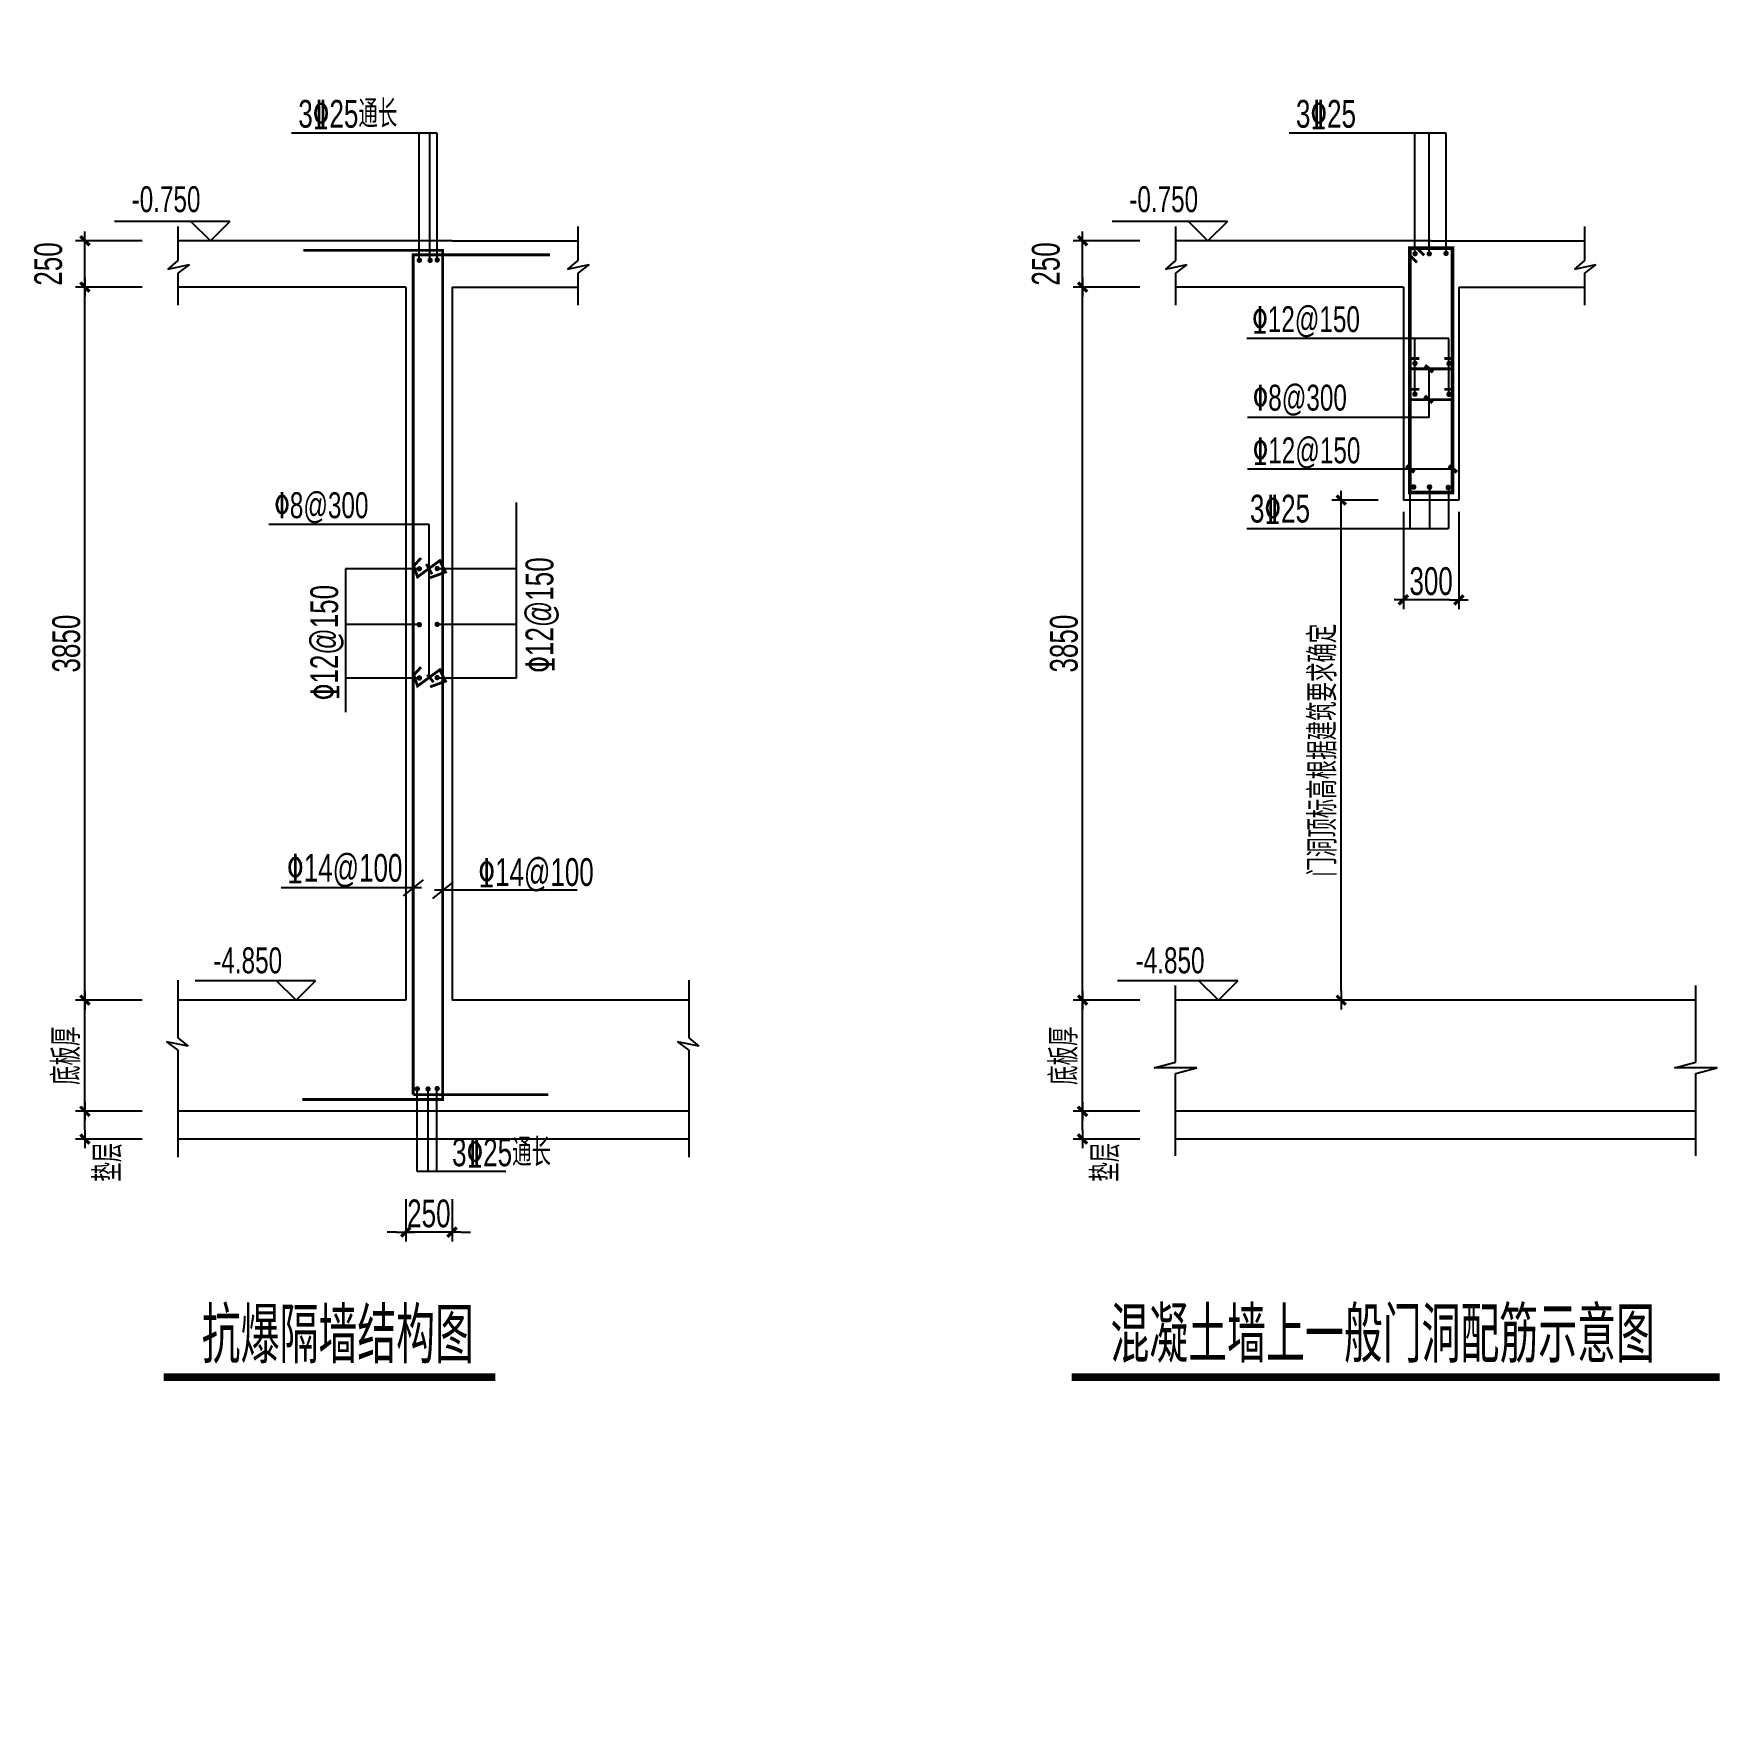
# Model space of a CAD drawing. Extents: x 68709 to 255391, y -65926 to 107615.
# Drawn here: x 103412 to 130798, y 19632 to 46908 of the extents above; entities that cross this region are included whole.
import ezdxf
from ezdxf.xclip import XClip

# ---------------------------------------------------------------- set-up
doc = ezdxf.new("R2010")
doc.units = 0
doc.header["$LTSCALE"] = 2000
doc.header["$MEASUREMENT"] = 0
doc.header["$XCLIPFRAME"] = 0
for name, pattern in [('DASH', [0.35, 0.25, -0.1]), ('DOTE', [2.42, 2, -0.2, 0.02, -0.2]), ('RFPM$0$CONTINOUS', [0])]:
    doc.linetypes.add(name, pattern=pattern)
doc.layers.get('0').update_dxf_attribs({"linetype": 'CONTINUOUS'})
doc.layers.get('Defpoints').update_dxf_attribs({"linetype": 'CONTINUOUS'})
for name, color, linetype in [('dote', 8, 'CONTINUOUS'), ('RFPM$0$0-详图-line', 6, 'CONTINUOUS'), ('RFPM$0$0-详图-text', 4, 'CONTINUOUS'), ('RFPM$0$0-详图-钢筋', 1, 'CONTINUOUS')]:
    doc.layers.add(name, color=color, linetype=linetype)
doc.styles.add('RFPM$0$link', font='tj03-romand1.shx', dxfattribs={"width": 0.7, "bigfont": 'hztxt5.shx'})
doc.dimstyles.new('RFPM$0$jg-100p2', dxfattribs={"dimtxt": 300, "dimasz": 100, "dimexe": 100, "dimexo": 100, "dimgap": 50, "dimtad": 1, "dimdec": 0, "dimlfac": 0.5, "dimzin": 0, "dimdsep": 46, "dimtxsty": 'RFPM$0$link', "dimblk": 'RFPM$0$0-dim-mark', "dimcen": 100, "dimazin": 2, "dimtfac": 1, "dimtdec": 0, "dimtix": 1, "dimtmove": 2, "dimatfit": 3, "dimldrblk": 'RFPM$0$0-dim-mark', "dimfxl": 0, "dimtolj": 1, "dimtzin": 0, "dimarcsym": 0})

# ---------------------------------------------------------------- blocks, each defined once
blk = doc.blocks.new('RFPM$0$0-dim-mark')
blk.add_line((-1, 0), (1, 0))
at = {"color": 0, "linetype": 'ByBlock', "const_width": 0.35}
blk.add_lwpolyline([(-0.5, -0.5), (0.5, 0.5)], dxfattribs=at)
blk = doc.blocks.new('*D209')
at = {"layer": 'Defpoints', "color": 0, "transparency": 16777216}
for p in [(518505138, 4145111374), (518505856, 4145111374), (518505856, 4145103674)]:
    blk.add_point(p, dxfattribs=at)
at = {"layer": 'RFPM$0$0-详图-text', "color": 0, "lineweight": -2, "transparency": 16777216}
for p, q in [((518505756, 4145111374), (518505038, 4145111374)), ((518505138, 4145103774), (518505138, 4145111274)), ((518505756, 4145103674), (518505038, 4145103674))]:
    blk.add_line(p, q, dxfattribs=at)
at = {"layer": 'RFPM$0$0-详图-text', "color": 0, "lineweight": -2, "transparency": 16777216, "xscale": 100, "yscale": 100, "zscale": 100}
for p, rotation in [((518505138, 4145111374), 90), ((518505138, 4145103674), 270)]:
    blk.add_blockref('RFPM$0$0-dim-mark', p, dxfattribs=dict(at, rotation=rotation))
at = {"layer": 'RFPM$0$0-详图-text', "color": 0, "transparency": 16777216, "insert": (518504938, 4145107524), "char_height": 300, "attachment_point": 5, "rotation": 90, "style": 'RFPM$0$link'}
blk.add_mtext('\\A1;3850', dxfattribs=at)
blk = doc.blocks.new('*D210')
at = {"layer": 'Defpoints', "color": 0, "transparency": 16777216}
for p in [(518505138, 4145103674), (518505856, 4145103674), (518505856, 4145102474)]:
    blk.add_point(p, dxfattribs=at)
at = {"layer": 'RFPM$0$0-详图-text', "color": 0, "lineweight": -2, "transparency": 16777216}
for p, q in [((518505756, 4145103674), (518505038, 4145103674)), ((518505138, 4145102574), (518505138, 4145103574)), ((518505756, 4145102474), (518505038, 4145102474))]:
    blk.add_line(p, q, dxfattribs=at)
at = {"layer": 'RFPM$0$0-详图-text', "color": 0, "lineweight": -2, "transparency": 16777216, "xscale": 100, "yscale": 100, "zscale": 100}
for p, rotation in [((518505138, 4145103674), 90), ((518505138, 4145102474), 270)]:
    blk.add_blockref('RFPM$0$0-dim-mark', p, dxfattribs=dict(at, rotation=rotation))
at = {"layer": 'RFPM$0$0-详图-text', "color": 0, "transparency": 16777216, "insert": (518504938, 4145103074), "char_height": 300, "attachment_point": 5, "rotation": 90, "style": 'RFPM$0$link'}
blk.add_mtext('\\A1;底板厚', dxfattribs=at)
blk = doc.blocks.new('*D211')
at = {"layer": 'Defpoints', "color": 0, "transparency": 16777216}
for p in [(518505138, 4145102474), (518505856, 4145102474), (518505856, 4145102174)]:
    blk.add_point(p, dxfattribs=at)
at = {"layer": 'RFPM$0$0-详图-text', "color": 0, "lineweight": -2, "transparency": 16777216}
for p, q in [((518505756, 4145102474), (518505038, 4145102474)), ((518505138, 4145102274), (518505138, 4145102374)), ((518505756, 4145102174), (518505038, 4145102174))]:
    blk.add_line(p, q, dxfattribs=at)
at = {"layer": 'RFPM$0$0-详图-text', "color": 0, "lineweight": -2, "transparency": 16777216, "xscale": 100, "yscale": 100, "zscale": 100}
for p, rotation in [((518505138, 4145102474), 90), ((518505138, 4145102174), 270)]:
    blk.add_blockref('RFPM$0$0-dim-mark', p, dxfattribs=dict(at, rotation=rotation))
at = {"layer": 'RFPM$0$0-详图-text', "color": 0, "transparency": 16777216, "insert": (518505388, 4145101924), "char_height": 300, "attachment_point": 5, "rotation": 90, "style": 'RFPM$0$link'}
blk.add_mtext('\\A1;垫层', dxfattribs=at)
blk = doc.blocks.new('*D212')
at = {"layer": 'Defpoints', "color": 0, "transparency": 16777216}
for p in [(518508602, 4145101624), (518509102, 4145101624), (518508602, 4145101169)]:
    blk.add_point(p, dxfattribs=at)
at = {"layer": 'RFPM$0$0-详图-text', "color": 0, "lineweight": -2, "transparency": 16777216}
for p, q in [((518508602, 4145101524), (518508602, 4145101069)), ((518509102, 4145101524), (518509102, 4145101069)), ((518508502, 4145101169), (518508402, 4145101169)), ((518509102, 4145101169), (518508602, 4145101169)), ((518509202, 4145101169), (518509302, 4145101169))]:
    blk.add_line(p, q, dxfattribs=at)
at = {"layer": 'RFPM$0$0-详图-text', "color": 0, "lineweight": -2, "transparency": 16777216, "xscale": 100, "yscale": 100, "zscale": 100}
blk.add_blockref('RFPM$0$0-dim-mark', (518508602, 4145101169), dxfattribs=at)
at = {"layer": 'RFPM$0$0-详图-text', "color": 0, "lineweight": -2, "transparency": 16777216, "xscale": 100, "yscale": 100, "zscale": 100, "rotation": 180}
blk.add_blockref('RFPM$0$0-dim-mark', (518509102, 4145101169), dxfattribs=at)
at = {"layer": 'RFPM$0$0-详图-text', "color": 0, "transparency": 16777216, "insert": (518508852, 4145101369), "char_height": 300, "attachment_point": 5, "style": 'RFPM$0$link'}
blk.add_mtext('\\A1;250', dxfattribs=at)
blk = doc.blocks.new('*D213')
at = {"layer": 'Defpoints', "color": 0, "transparency": 16777216}
for p in [(518505138, 4145111874), (518505856, 4145111874), (518505856, 4145111374)]:
    blk.add_point(p, dxfattribs=at)
at = {"layer": 'RFPM$0$0-详图-text', "color": 0, "lineweight": -2, "transparency": 16777216}
for p, q in [((518505756, 4145111874), (518505038, 4145111874)), ((518505138, 4145111474), (518505138, 4145111774)), ((518505756, 4145111374), (518505038, 4145111374))]:
    blk.add_line(p, q, dxfattribs=at)
at = {"layer": 'RFPM$0$0-详图-text', "color": 0, "lineweight": -2, "transparency": 16777216, "xscale": 100, "yscale": 100, "zscale": 100}
for p, rotation in [((518505138, 4145111874), 90), ((518505138, 4145111374), 270)]:
    blk.add_blockref('RFPM$0$0-dim-mark', p, dxfattribs=dict(at, rotation=rotation))
at = {"layer": 'RFPM$0$0-详图-text', "color": 0, "transparency": 16777216, "insert": (518504743, 4145111624), "char_height": 300, "attachment_point": 5, "rotation": 90, "style": 'RFPM$0$link'}
blk.add_mtext('\\A1;250', dxfattribs=at)
blk = doc.blocks.new('*D214')
at = {"layer": 'Defpoints', "color": 0, "transparency": 16777216}
for p in [(518515910, 4145111374), (518516628, 4145111374), (518516628, 4145103674)]:
    blk.add_point(p, dxfattribs=at)
at = {"layer": 'RFPM$0$0-详图-text', "color": 0, "lineweight": -2, "transparency": 16777216}
for p, q in [((518516528, 4145111374), (518515810, 4145111374)), ((518515910, 4145103774), (518515910, 4145111274)), ((518516528, 4145103674), (518515810, 4145103674))]:
    blk.add_line(p, q, dxfattribs=at)
at = {"layer": 'RFPM$0$0-详图-text', "color": 0, "lineweight": -2, "transparency": 16777216, "xscale": 100, "yscale": 100, "zscale": 100}
for p, rotation in [((518515910, 4145111374), 90), ((518515910, 4145103674), 270)]:
    blk.add_blockref('RFPM$0$0-dim-mark', p, dxfattribs=dict(at, rotation=rotation))
at = {"layer": 'RFPM$0$0-详图-text', "color": 0, "transparency": 16777216, "insert": (518515710, 4145107524), "char_height": 300, "attachment_point": 5, "rotation": 90, "style": 'RFPM$0$link'}
blk.add_mtext('\\A1;3850', dxfattribs=at)
blk = doc.blocks.new('*D215')
at = {"layer": 'Defpoints', "color": 0, "transparency": 16777216}
for p in [(518515910, 4145103674), (518516628, 4145103674), (518516628, 4145102474)]:
    blk.add_point(p, dxfattribs=at)
at = {"layer": 'RFPM$0$0-详图-text', "color": 0, "lineweight": -2, "transparency": 16777216}
for p, q in [((518516528, 4145103674), (518515810, 4145103674)), ((518515910, 4145102574), (518515910, 4145103574)), ((518516528, 4145102474), (518515810, 4145102474))]:
    blk.add_line(p, q, dxfattribs=at)
at = {"layer": 'RFPM$0$0-详图-text', "color": 0, "lineweight": -2, "transparency": 16777216, "xscale": 100, "yscale": 100, "zscale": 100}
for p, rotation in [((518515910, 4145103674), 90), ((518515910, 4145102474), 270)]:
    blk.add_blockref('RFPM$0$0-dim-mark', p, dxfattribs=dict(at, rotation=rotation))
at = {"layer": 'RFPM$0$0-详图-text', "color": 0, "transparency": 16777216, "insert": (518515710, 4145103074), "char_height": 300, "attachment_point": 5, "rotation": 90, "style": 'RFPM$0$link'}
blk.add_mtext('\\A1;底板厚', dxfattribs=at)
blk = doc.blocks.new('*D216')
at = {"layer": 'Defpoints', "color": 0, "transparency": 16777216}
for p in [(518515910, 4145102474), (518516628, 4145102474), (518516628, 4145102174)]:
    blk.add_point(p, dxfattribs=at)
at = {"layer": 'RFPM$0$0-详图-text', "color": 0, "lineweight": -2, "transparency": 16777216}
for p, q in [((518516528, 4145102474), (518515810, 4145102474)), ((518515910, 4145102274), (518515910, 4145102374)), ((518516528, 4145102174), (518515810, 4145102174))]:
    blk.add_line(p, q, dxfattribs=at)
at = {"layer": 'RFPM$0$0-详图-text', "color": 0, "lineweight": -2, "transparency": 16777216, "xscale": 100, "yscale": 100, "zscale": 100}
for p, rotation in [((518515910, 4145102474), 90), ((518515910, 4145102174), 270)]:
    blk.add_blockref('RFPM$0$0-dim-mark', p, dxfattribs=dict(at, rotation=rotation))
at = {"layer": 'RFPM$0$0-详图-text', "color": 0, "transparency": 16777216, "insert": (518516160, 4145101924), "char_height": 300, "attachment_point": 5, "rotation": 90, "style": 'RFPM$0$link'}
blk.add_mtext('\\A1;垫层', dxfattribs=at)
blk = doc.blocks.new('*D217')
at = {"layer": 'Defpoints', "color": 0, "transparency": 16777216}
for p in [(518515910, 4145111874), (518516628, 4145111874), (518516628, 4145111374)]:
    blk.add_point(p, dxfattribs=at)
at = {"layer": 'RFPM$0$0-详图-text', "color": 0, "lineweight": -2, "transparency": 16777216}
for p, q in [((518516528, 4145111874), (518515810, 4145111874)), ((518515910, 4145111474), (518515910, 4145111774)), ((518516528, 4145111374), (518515810, 4145111374))]:
    blk.add_line(p, q, dxfattribs=at)
at = {"layer": 'RFPM$0$0-详图-text', "color": 0, "lineweight": -2, "transparency": 16777216, "xscale": 100, "yscale": 100, "zscale": 100}
for p, rotation in [((518515910, 4145111874), 90), ((518515910, 4145111374), 270)]:
    blk.add_blockref('RFPM$0$0-dim-mark', p, dxfattribs=dict(at, rotation=rotation))
at = {"layer": 'RFPM$0$0-详图-text', "color": 0, "transparency": 16777216, "insert": (518515515, 4145111624), "char_height": 300, "attachment_point": 5, "rotation": 90, "style": 'RFPM$0$link'}
blk.add_mtext('\\A1;250', dxfattribs=at)
blk = doc.blocks.new('*D218')
at = {"layer": 'Defpoints', "color": 0, "transparency": 16777216}
for p in [(518518703, 4145109074), (518519204, 4145109074), (518519304, 4145103674)]:
    blk.add_point(p, dxfattribs=at)
at = {"layer": 'RFPM$0$0-详图-text', "color": 0, "lineweight": -2, "transparency": 16777216}
for p, q in [((518519104, 4145109074), (518518603, 4145109074)), ((518518703, 4145103774), (518518703, 4145108974)), ((518519204, 4145103674), (518518603, 4145103674))]:
    blk.add_line(p, q, dxfattribs=at)
at = {"layer": 'RFPM$0$0-详图-text', "color": 0, "lineweight": -2, "transparency": 16777216, "xscale": 100, "yscale": 100, "zscale": 100}
for p, rotation in [((518518703, 4145109074), 90), ((518518703, 4145103674), 270)]:
    blk.add_blockref('RFPM$0$0-dim-mark', p, dxfattribs=dict(at, rotation=rotation))
at = {"layer": 'RFPM$0$0-详图-text', "color": 0, "transparency": 16777216, "insert": (518518503, 4145106374), "char_height": 300, "attachment_point": 5, "rotation": 90, "style": 'RFPM$0$link'}
blk.add_mtext('\\A1;门洞顶标高根据建筑要求确定', dxfattribs=at)
blk = doc.blocks.new('*D219')
at = {"layer": 'Defpoints', "color": 0, "transparency": 16777216}
for p in [(518519374, 4145109048), (518519974, 4145109048), (518519374, 4145107997)]:
    blk.add_point(p, dxfattribs=at)
at = {"layer": 'RFPM$0$0-详图-text', "color": 0, "lineweight": -2, "transparency": 16777216}
for p, q in [((518519374, 4145108948), (518519374, 4145107897)), ((518519974, 4145108948), (518519974, 4145107897)), ((518519874, 4145107997), (518519474, 4145107997))]:
    blk.add_line(p, q, dxfattribs=at)
at = {"layer": 'RFPM$0$0-详图-text', "color": 0, "lineweight": -2, "transparency": 16777216, "xscale": 100, "yscale": 100, "zscale": 100, "rotation": 180}
blk.add_blockref('RFPM$0$0-dim-mark', (518519374, 4145107997), dxfattribs=at)
at = {"layer": 'RFPM$0$0-详图-text', "color": 0, "lineweight": -2, "transparency": 16777216, "xscale": 100, "yscale": 100, "zscale": 100}
blk.add_blockref('RFPM$0$0-dim-mark', (518519974, 4145107997), dxfattribs=at)
at = {"layer": 'RFPM$0$0-详图-text', "color": 0, "transparency": 16777216, "insert": (518519674, 4145108197), "char_height": 300, "attachment_point": 5, "style": 'RFPM$0$link'}
blk.add_mtext('\\A1;300', dxfattribs=at)
blk = doc.blocks.new('ZW0702(CQ)')
at = {"layer": 'dote', "linetype": 'DOTE'}
for p, q in [((8400, -9319.3), (8400, 86030.2)), ((15300, -9319.3), (15300, 86030.2)), ((16800, -9319.3), (16800, 86030.2)), ((25200, -9319.3), (25200, 86030.2)), ((33600, -9319.3), (33600, 86030.2))]:
    blk.add_line(p, q, dxfattribs=at)
blk = doc.blocks.new('RFPM')
at = {"layer": 'RFPM$0$0-详图-line'}
for p, q in [((518506142.8, 4145112028.1), (518506142.8, 4145111660.8)), ((518510459.2, 4145112028.1), (518510459.2, 4145111660.8)), ((518516915.1, 4145112028.1), (518516915.1, 4145111660.8)), ((518521331.5, 4145112028.1), (518521331.5, 4145111660.8)), ((518509101.9, 4145111874.2), (518506142.8, 4145111874.2)), ((518509101.9, 4145111874.2), (518510459.2, 4145111874.2)), ((518519674.2, 4145111874.2), (518516915.1, 4145111874.2)), ((518519674.2, 4145111874.2), (518521331.5, 4145111874.2)), ((518506142.8, 4145111660.8), (518506034.1, 4145111569.4)), ((518510459.2, 4145111660.8), (518510350.5, 4145111569.4)), ((518516915.1, 4145111660.8), (518516806.4, 4145111569.4)), ((518521331.5, 4145111660.8), (518521222.8, 4145111569.4)), ((518506034.1, 4145111569.4), (518506265.6, 4145111617.5)), ((518506265.6, 4145111617.5), (518506142.8, 4145111525.5)), ((518506142.8, 4145111525.5), (518506142.8, 4145111178.1)), ((518510350.5, 4145111569.4), (518510582, 4145111617.5)), ((518510582, 4145111617.5), (518510459.2, 4145111525.5)), ((518510459.2, 4145111525.5), (518510459.2, 4145111178.1)), ((518516806.4, 4145111569.4), (518517037.9, 4145111617.5)), ((518517037.9, 4145111617.5), (518516915.1, 4145111525.5)), ((518516915.1, 4145111525.5), (518516915.1, 4145111178.1)), ((518521222.8, 4145111569.4), (518521454.3, 4145111617.5)), ((518521454.3, 4145111617.5), (518521331.5, 4145111525.5)), ((518521331.5, 4145111525.5), (518521331.5, 4145111178.1)), ((518508601.9, 4145111374.2), (518506142.8, 4145111374.2)), ((518508601.9, 4145111374.2), (518508601.9, 4145103674.2)), ((518509101.9, 4145111374.2), (518509101.9, 4145103674.2)), ((518509101.9, 4145111374.2), (518510459.2, 4145111374.2)), ((518519374.2, 4145111374.2), (518516915.1, 4145111374.2)), ((518519374.2, 4145111374.2), (518519374.2, 4145109074.2)), ((518519974.2, 4145111374.2), (518521331.5, 4145111374.2)), ((518519974.2, 4145111374.2), (518519974.2, 4145109074.2)), ((518519974.2, 4145109074.2), (518519374.2, 4145109074.2)), ((518506142.8, 4145103888.2), (518506142.8, 4145103267.8)), ((518511659.9, 4145103888.2), (518511659.9, 4145103267.8)), ((518516915.1, 4145103003.7), (518516915.1, 4145103834)), ((518522532.2, 4145103003.7), (518522532.2, 4145103834)), ((518508601.9, 4145103674.2), (518506142.8, 4145103674.2)), ((518511659.9, 4145103674.2), (518509101.9, 4145103674.2)), ((518522532.2, 4145103674.2), (518516915.1, 4145103674.2)), ((518506142.8, 4145103267.8), (518506251.5, 4145103176.4)), ((518511659.9, 4145103267.8), (518511768.6, 4145103176.4)), ((518506251.5, 4145103176.4), (518506020, 4145103224.6)), ((518506020, 4145103224.6), (518506142.8, 4145103132.5)), ((518506142.8, 4145103132.5), (518506142.8, 4145101977.1)), ((518511768.6, 4145103176.4), (518511537.1, 4145103224.6)), ((518511537.1, 4145103224.6), (518511659.9, 4145103132.5)), ((518511659.9, 4145103132.5), (518511659.9, 4145101977.1)), ((518516684.9, 4145102942), (518516915.1, 4145103003.7)), ((518517145.4, 4145102942), (518516684.9, 4145102942)), ((518516915.1, 4145102880.3), (518517145.4, 4145102942)), ((518522301.9, 4145102942), (518522532.2, 4145103003.7)), ((518522762.5, 4145102942), (518522301.9, 4145102942)), ((518522532.2, 4145102880.3), (518522762.5, 4145102942)), ((518516915.1, 4145101993.6), (518516915.1, 4145102880.3)), ((518522532.2, 4145101993.6), (518522532.2, 4145102880.3)), ((518511659.9, 4145102474.2), (518506142.8, 4145102474.2)), ((518522532.2, 4145102474.2), (518516915.1, 4145102474.2)), ((518511659.9, 4145102174.2), (518506142.8, 4145102174.2)), ((518522532.2, 4145102174.2), (518516915.1, 4145102174.2))]:
    blk.add_line(p, q, dxfattribs=at)
at = {"layer": 'RFPM$0$0-详图-text'}
for p, q in [((518508943.2, 4145113036.5), (518507368.3, 4145113036.5)), ((518508745.7, 4145111680.4), (518508745.7, 4145113036.5)), ((518508863.3, 4145111679.2), (518508863.3, 4145113036.5)), ((518508943.2, 4145111683.3), (518508943.2, 4145113036.5)), ((518519836.9, 4145113036.5), (518518140.6, 4145113036.5)), ((518519497.9, 4145111767.1), (518519497.9, 4145113036.5)), ((518519651.2, 4145111765.9), (518519651.2, 4145113036.5)), ((518519836.9, 4145111770), (518519836.9, 4145113036.5)), ((518506702.5, 4145112084.2), (518505458, 4145112084.2)), ((518506492.5, 4145111874.2), (518506282.5, 4145112084.2)), ((518506702.5, 4145112084.2), (518506492.5, 4145111874.2)), ((518517474.8, 4145112084.2), (518516230.3, 4145112084.2)), ((518517264.8, 4145111874.2), (518517054.8, 4145112084.2)), ((518517474.8, 4145112084.2), (518517264.8, 4145111874.2)), ((518519866.9, 4145110818.4), (518517685.2, 4145110818.4)), ((518519498.9, 4145110203.6), (518519498.9, 4145110818.4)), ((518519866.9, 4145110201.2), (518519866.9, 4145110818.4)), ((518519651.2, 4145109967.7), (518519651.2, 4145110491.8)), ((518519651.2, 4145109967.7), (518517690.1, 4145109967.7)), ((518519908.9, 4145109406.4), (518517690.1, 4145109406.4)), ((518509798.1, 4145107150.8), (518509798.1, 4145109046.7)), ((518508856.2, 4145108809.2), (518507125.4, 4145108809.2)), ((518508856.2, 4145107150.8), (518508856.2, 4145108809.2)), ((518507953.3, 4145108332), (518507953.3, 4145106785.3)), ((518508729.6, 4145108332), (518507953.3, 4145108332)), ((518509798.1, 4145108332), (518508921.8, 4145108332)), ((518508729.6, 4145107732), (518507953.3, 4145107732)), ((518509798.1, 4145107732), (518508921.8, 4145107732)), ((518508729.6, 4145107150.8), (518507953.3, 4145107150.8)), ((518509798.1, 4145107150.8), (518508921.8, 4145107150.8)), ((518508792.1, 4145104974.5), (518508573.3, 4145104799)), ((518509109.8, 4145104948.7), (518508891.1, 4145104773.2)), ((518508771.5, 4145104886.8), (518507258.8, 4145104886.8)), ((518510453.3, 4145104860.9), (518508911.7, 4145104860.9)), ((518507627.8, 4145103884.2), (518506328.1, 4145103884.2)), ((518507417.8, 4145103674.2), (518507207.8, 4145103884.2)), ((518507627.8, 4145103884.2), (518507417.8, 4145103674.2)), ((518517587.6, 4145103884.2), (518516288, 4145103884.2)), ((518517377.6, 4145103674.2), (518517167.6, 4145103884.2)), ((518517587.6, 4145103884.2), (518517377.6, 4145103674.2)), ((518508727.2, 4145101823.5), (518508727.2, 4145102730.8)), ((518508843.8, 4145101823.5), (518508843.8, 4145102729)), ((518508936.3, 4145101823.5), (518508936.3, 4145102732.2)), ((518509682.1, 4145101823.5), (518508727.2, 4145101823.5))]:
    blk.add_line(p, q, dxfattribs=at)
at = {"layer": 'RFPM$0$0-详图-text', "linetype": 'RFPM$0$CONTINOUS'}
for p, q in [((518519443.4, 4145109224.6), (518519443.4, 4145108766.6)), ((518519655.2, 4145109222.9), (518519655.2, 4145108766.6)), ((518519863.2, 4145109221.2), (518519863.2, 4145108766.6)), ((518517685.2, 4145108766.6), (518519863.2, 4145108766.6))]:
    blk.add_line(p, q, dxfattribs=at)
at = {"layer": 'RFPM$0$0-详图-text'}
for points, const_width in [([(518519695, 4145110456.8), (518519607.4, 4145110526.8)], 40), ([(518519690.5, 4145110127.7), (518519603, 4145110197.6)], 40), ([(518519493.3, 4145109374.9), (518519405.8, 4145109444.9)], 40), ([(518519952.7, 4145109374.9), (518519865.1, 4145109444.9)], 40), ([(518508886.9, 4145108273.7), (518508823.6, 4145108383.3)], 30), ([(518508902.4, 4145107107.2), (518508835.8, 4145107191.1)], 30), ([(518505989, 4145099603), (518509568.5, 4145099603)], 80), ([(518515791.7, 4145099603), (518522787.9, 4145099603)], 80)]:
    blk.add_lwpolyline(points, dxfattribs=dict(at, const_width=const_width))
at = {"layer": 'RFPM$0$0-详图-钢筋'}
for points, const_width in [([(518507497.5, 4145111771.7), (518509000.4, 4145111771.7), (518509000.4, 4145102601)], 30), ([(518510159.1, 4145111722.8), (518508682.7, 4145111722.8), (518508682.7, 4145102653.9)], 30), ([(518519444.2, 4145109157.2), (518519904.2, 4145109157.2), (518519904.2, 4145111794.1), (518519444.2, 4145111794.1), (518519444.2, 4145109157.2)], 40), ([(518519451.7, 4145111708.8), (518519520.8, 4145111639.8)], 30), ([(518519529.5, 4145111786.6), (518519598.6, 4145111717.5)], 30), ([(518519455, 4145110603.2), (518519547.9, 4145110603.2)], 30), ([(518519815.9, 4145110603.2), (518519908.9, 4145110603.2)], 30), ([(518519455, 4145110491.8), (518519908.9, 4145110491.8)], 30), ([(518519455, 4145110270.5), (518519547.9, 4145110270.5)], 30), ([(518519815.9, 4145110270.5), (518519908.9, 4145110270.5)], 30), ([(518519455, 4145110159.1), (518519908.9, 4145110159.1)], 30), ([(518508865, 4145108235.2), (518509031.5, 4145108296.7), (518508969.5, 4145108420.2), (518508729.8, 4145108244.7), (518508689.1, 4145108363.2), (518508767, 4145108448.7)], 30), ([(518508865, 4145107056.7), (518509031.5, 4145107118.2), (518508969.5, 4145107241.7), (518508729.8, 4145107066.2), (518508689.1, 4145107184.7), (518508767, 4145107270.2)], 30), ([(518509015.3, 4145102601), (518507484.5, 4145102601)], 30), ([(518508682.7, 4145102653.9), (518510142.2, 4145102653.9)], 30)]:
    blk.add_lwpolyline(points, dxfattribs=dict(at, const_width=const_width))
for points, const_width in [([(518508763.8, 4145111664, -1), (518508734.3, 4145111664, -1)], 28.5), ([(518508880.5, 4145111663, -1), (518508851.1, 4145111663, -1)], 28.5), ([(518508956.4, 4145111667.3, -1), (518508927, 4145111667.3, -1)], 28.5), ([(518519516, 4145111734.9, -1), (518519486.5, 4145111734.9, -1)], 28.5), ([(518519668.4, 4145111733.9, -1), (518519639, 4145111733.9, -1)], 28.5), ([(518519850.1, 4145111738.1, -1), (518519820.7, 4145111738.1, -1)], 28.5), ([(518519513.7, 4145110551, 1), (518519484.2, 4145110551, 1)], 28.5), ([(518519881.6, 4145110548.6, 1), (518519852.1, 4145110548.6, 1)], 28.5), ([(518519513.7, 4145110218.3, 1), (518519484.2, 4145110218.3, 1)], 28.5), ([(518519881.6, 4145110215.9, 1), (518519852.1, 4145110215.9, 1)], 28.5), ([(518519485.4, 4145109200.4, 1), (518519485.4, 4145109230.4, 1)], 30), ([(518519656.6, 4145109200.4, 1), (518519656.6, 4145109230.4, 1)], 30), ([(518519859.4, 4145109195.3, 1), (518519859.4, 4145109225.3, 1)], 30), ([(518508763.8, 4145108332, -1), (518508734.3, 4145108332, -1)], 28.5), ([(518508956.4, 4145108335.2, -1), (518508927, 4145108335.2, -1)], 28.5), ([(518508763.8, 4145107729.1, -1), (518508734.3, 4145107729.1, -1)], 28.5), ([(518508956.4, 4145107732.3, -1), (518508927, 4145107732.3, -1)], 28.5), ([(518508763.8, 4145107153.4, -1), (518508734.3, 4145107153.4, -1)], 28.5), ([(518508956.4, 4145107156.7, -1), (518508927, 4145107156.7, -1)], 28.5), ([(518508741.4, 4145102716.1, -1), (518508711.9, 4145102716.1, -1)], 28.5), ([(518508858.2, 4145102714.3, -1), (518508828.8, 4145102714.3, -1)], 28.5), ([(518508956.4, 4145102718.5, -1), (518508927, 4145102718.5, -1)], 28.5)]:
    blk.add_lwpolyline(points, format="xyb", close=True, dxfattribs=dict(at, const_width=const_width))
at = {"layer": 'RFPM$0$0-详图-text', "style": 'RFPM$0$link', "width": 0.7}
for s, height, p in [('3%%15325通长', 300, (518507442.2, 4145113095.3)), ('3%%15325', 300, (518518214.5, 4145113095.3)), ('-0.750', 280, (518505642.4, 4145112183.5)), ('-0.750', 280, (518516414.7, 4145112183.5)), ('%%13112@150', 280, (518517742.3, 4145110888)), ('%%1308@300', 280, (518517747.2, 4145110040.5)), ('%%13112@150', 280, (518517747.2, 4145109470.8)), ('%%1308@300', 280, (518507182.5, 4145108878.8)), ('3%%15325', 300, (518517718.1, 4145108831.7)), ('%%13114@100', 300, (518507320.3, 4145104952.4)), ('-4.850', 280, (518506524.1, 4145103963.7)), ('-4.850', 280, (518516484, 4145103963.7)), ('3%%15325通长', 300, (518509102.2, 4145101880.4)), ('抗爆隔墙结构图', 600, (518506399, 4145099753)), ('混凝土墙上一般门洞配筋示意图', 600, (518516210.7, 4145099758.5))]:
    blk.add_text(s, height=height, dxfattribs=at).set_placement(p)
at = {"layer": 'RFPM$0$0-详图-text', "color": 1, "style": 'RFPM$0$link', "width": 0.7}
blk.add_text('%%13112@150', height=300, rotation=90, dxfattribs=at).set_placement((518510196, 4145107209.8))
at = {"layer": 'RFPM$0$0-详图-text', "style": 'RFPM$0$link', "width": 0.7}
blk.add_text('%%13112@150', height=300, rotation=90, dxfattribs=at).set_placement((518507872.1, 4145106912.4))
at = {"layer": 'RFPM$0$0-详图-text', "color": 1, "style": 'RFPM$0$link', "width": 0.7}
blk.add_text('%%13114@100', height=300, dxfattribs=at).set_placement((518509386.3, 4145104907.2))
at = {"layer": 'RFPM$0$0-详图-text'}
for base, p1, p2, picture, middle in [((518505137.8, 4145111874.2), (518505855.7, 4145111374.2), (518505855.7, 4145111874.2), '*D213', (518504742.6, 4145111624.2)), ((518515910.1, 4145111874.2), (518516628, 4145111374.2), (518516628, 4145111874.2), '*D217', (518515514.9, 4145111624.2))]:
    dim = blk.add_linear_dim(base=base, p1=p1, p2=p2, angle=90, dimstyle='RFPM$0$jg-100p2', dxfattribs=at)
    dim.commit()
    dim.dimension.update_dxf_attribs({"geometry": picture, "text_midpoint": middle, "dimtype": 128})
for base, p1, p2, picture, middle in [((518505137.8, 4145111374.2), (518505855.7, 4145103674.2), (518505855.7, 4145111374.2), '*D209', (518504937.8, 4145107524.2)), ((518515910.1, 4145111374.2), (518516628, 4145103674.2), (518516628, 4145111374.2), '*D214', (518515710.1, 4145107524.2))]:
    dim = blk.add_linear_dim(base=base, p1=p1, p2=p2, angle=90, dimstyle='RFPM$0$jg-100p2', dxfattribs=at)
    dim.commit()
    dim.dimension.update_dxf_attribs({"geometry": picture, "text_midpoint": middle})
for base, p1, p2, text, picture, middle in [((518518703.3, 4145109074.2), (518519303.8, 4145103674.2), (518519203.8, 4145109074.2), '门洞顶标高根据建筑要求确定', '*D218', (518518503.3, 4145106374.2)), ((518505137.8, 4145103674.2), (518505855.7, 4145102474.2), (518505855.7, 4145103674.2), '底板厚', '*D210', (518504937.8, 4145103074.2)), ((518515910.1, 4145103674.2), (518516628, 4145102474.2), (518516628, 4145103674.2), '底板厚', '*D215', (518515710.1, 4145103074.2))]:
    dim = blk.add_linear_dim(base=base, p1=p1, p2=p2, angle=90, text=text, dimstyle='RFPM$0$jg-100p2', dxfattribs=at)
    dim.commit()
    dim.dimension.update_dxf_attribs({"geometry": picture, "text_midpoint": middle})
for base, p1, p2, picture, middle in [((518519374.2, 4145107996.9), (518519974.2, 4145109048), (518519374.2, 4145109048), '*D219', (518519674.2, 4145108196.9)), ((518508601.9, 4145101169.4), (518509101.9, 4145101624.3), (518508601.9, 4145101624.3), '*D212', (518508851.9, 4145101369.4))]:
    dim = blk.add_linear_dim(base=base, p1=p1, p2=p2, dimstyle='RFPM$0$jg-100p2', dxfattribs=at)
    dim.commit()
    dim.dimension.update_dxf_attribs({"geometry": picture, "text_midpoint": middle})
for base, p1, p2, picture, middle in [((518505137.8, 4145102474.2), (518505855.7, 4145102174.2), (518505855.7, 4145102474.2), '*D211', (518505387.8, 4145101923.5)), ((518515910.1, 4145102474.2), (518516628, 4145102174.2), (518516628, 4145102474.2), '*D216', (518516160.1, 4145101923.5))]:
    dim = blk.add_linear_dim(base=base, p1=p1, p2=p2, angle=90, text='垫层', dimstyle='RFPM$0$jg-100p2', dxfattribs=at)
    dim.commit()
    dim.dimension.update_dxf_attribs({"geometry": picture, "text_midpoint": middle, "dimtype": 128})

msp = doc.modelspace()

# ---------------------------------------------------------------- block references
at = {"xscale": 1.501262773290653, "yscale": 1.501262773290653, "zscale": 1.501262773290653, "rotation": 2.55430346468335e-11}
msp.add_blockref('RFPM', (-778308220.5, -6222858596.1), dxfattribs=at)
at = {"layer": 'dote', "linetype": 'DASH'}
ref = msp.add_blockref('ZW0702(CQ)', (96056.5, 6927.7), dxfattribs=at)
XClip(ref).set_block_clipping_path([(-15188.9695379891, 94941.8681304126), (-15188.9695379891, 40465.1350641153), (61935.0644099799, 40465.1350641153), (61935.0644099799, 44105.722128633), (59633.1171517283, 44105.722128633), (59633.1171517283, 47050.6298027338), (62623.2616241842, 47050.6298027338), (73235.5720788917, 48471.4198343426), (84175.6449556706, 48471.4198343426), (84175.6449556706, 47354.4222230357), (86928.2956268236, 47354.4222230357), (90677.7338378059, 94792.274815829)])

doc.saveas('drawing.dxf')
